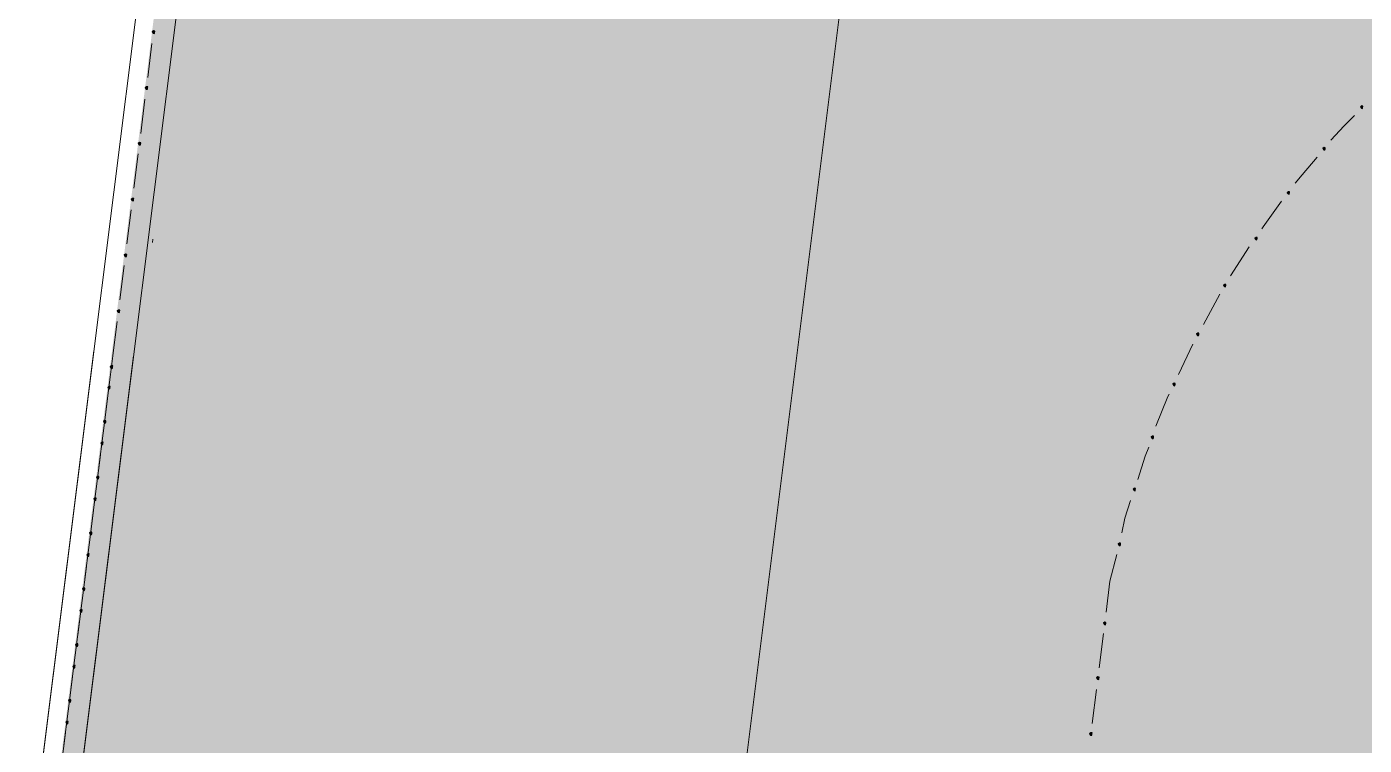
# Model space of a CAD drawing. Header units: metres. Extents: x -4 to 509425, y 7549 to 4732445.
# Drawn here: x 475956.72 to 475966.58, y 4719712.87 to 4719718.17 of the extents above; entities that cross this region are included whole.
import ezdxf

# ---------------------------------------------------------------- set-up
doc = ezdxf.new("R2010")
doc.units = ezdxf.units.M
doc.header["$LTSCALE"] = 0.01
doc.header["$MEASUREMENT"] = 0
doc.layers.get('0').update_dxf_attribs({"lineweight": 0})
doc.layers.add('_SUBESTACIÓN', color=1, linetype='Continuous')
doc.layers.add('SUBESTACION LA VID', color=253, linetype='Continuous')

# ---------------------------------------------------------------- blocks, each defined once
blk = doc.blocks.new('A$Cfff6051d')
at = {"layer": 'SUBESTACION LA VID', "transparency": 33554687}
h = blk.add_hatch(color=256, dxfattribs=at)
h.dxf.hatch_style = 2
h.paths.add_polyline_path([(475957.6614, 4719718.1248), (475957.6625, 4719718.1332), (475957.6541, 4719718.1342), (475957.6446, 4719718.1269), (475957.652, 4719718.1174), (475957.6604, 4719718.1164)])
h = blk.add_hatch(color=256, dxfattribs=at)
h.dxf.hatch_style = 2
h.paths.add_polyline_path([(475957.6098, 4719717.7132), (475957.6109, 4719717.7216), (475957.6025, 4719717.7226), (475957.593, 4719717.7153), (475957.6004, 4719717.7058), (475957.6088, 4719717.7048)])
h = blk.add_hatch(color=256, dxfattribs=at)
h.dxf.hatch_style = 2
h.paths.add_polyline_path([(475966.5681, 4719717.5713), (475966.5691, 4719717.5797), (475966.5607, 4719717.5808), (475966.5513, 4719717.5734), (475966.5586, 4719717.564), (475966.567, 4719717.5629)])
h = blk.add_hatch(color=256, dxfattribs=at)
h.dxf.hatch_style = 2
h.paths.add_polyline_path([(475957.5582, 4719717.3016), (475957.5593, 4719717.31), (475957.5509, 4719717.311), (475957.5414, 4719717.3037), (475957.5487, 4719717.2942), (475957.5571, 4719717.2932)])
h = blk.add_hatch(color=256, dxfattribs=at)
h.dxf.hatch_style = 2
h.paths.add_polyline_path([(475966.2907, 4719717.2648), (475966.2918, 4719717.2732), (475966.2834, 4719717.2742), (475966.2739, 4719717.2669), (475966.2813, 4719717.2574), (475966.2897, 4719717.2564)])
h = blk.add_hatch(color=256, dxfattribs=at)
h.dxf.hatch_style = 2
h.paths.add_polyline_path([(475966.0281, 4719716.9393), (475966.0291, 4719716.9478), (475966.0207, 4719716.9488), (475966.0113, 4719716.9415), (475966.0186, 4719716.932), (475966.027, 4719716.9309)])
h = blk.add_hatch(color=256, dxfattribs=at)
h.dxf.hatch_style = 2
h.paths.add_polyline_path([(475957.5066, 4719716.8899), (475957.5076, 4719716.8983), (475957.4992, 4719716.8994), (475957.4898, 4719716.892), (475957.4971, 4719716.8826), (475957.5055, 4719716.8815)])
h = blk.add_hatch(color=256, dxfattribs=at)
h.dxf.hatch_style = 2
h.paths.add_polyline_path([(475965.7896, 4719716.6024), (475965.7907, 4719716.6108), (475965.7823, 4719716.6118), (475965.7728, 4719716.6045), (475965.7801, 4719716.595), (475965.7885, 4719716.594)])
h = blk.add_hatch(color=256, dxfattribs=at)
h.dxf.hatch_style = 2
h.paths.add_polyline_path([(475957.455, 4719716.4783), (475957.456, 4719716.4867), (475957.4476, 4719716.4878), (475957.4382, 4719716.4804), (475957.4455, 4719716.471), (475957.4539, 4719716.4699)])
h = blk.add_hatch(color=256, dxfattribs=at)
h.dxf.hatch_style = 2
h.paths.add_polyline_path([(475965.5585, 4719716.2559), (475965.5595, 4719716.2643), (475965.5511, 4719716.2654), (475965.5417, 4719716.258), (475965.549, 4719716.2486), (475965.5574, 4719716.2475)])
h = blk.add_hatch(color=256, dxfattribs=at)
h.dxf.hatch_style = 2
h.paths.add_polyline_path([(475957.4034, 4719716.0667), (475957.4044, 4719716.0751), (475957.396, 4719716.0762), (475957.3866, 4719716.0688), (475957.3939, 4719716.0594), (475957.4023, 4719716.0583)])
h = blk.add_hatch(color=256, dxfattribs=at)
h.dxf.hatch_style = 2
h.paths.add_polyline_path([(475965.3599, 4719715.8969), (475965.3609, 4719715.9053), (475965.3525, 4719715.9063), (475965.3431, 4719715.899), (475965.3504, 4719715.8895), (475965.3588, 4719715.8885)])
h = blk.add_hatch(color=256, dxfattribs=at)
h.dxf.hatch_style = 2
h.paths.add_polyline_path([(475957.3518, 4719715.6551), (475957.3528, 4719715.6635), (475957.3444, 4719715.6645), (475957.335, 4719715.6572), (475957.3423, 4719715.6477), (475957.3507, 4719715.6467)])
h = blk.add_hatch(color=256, dxfattribs=at)
h.dxf.hatch_style = 2
h.paths.add_polyline_path([(475957.3328, 4719715.5039), (475957.3339, 4719715.5123), (475957.3255, 4719715.5133), (475957.316, 4719715.506), (475957.3234, 4719715.4965), (475957.3318, 4719715.4955)])
h = blk.add_hatch(color=256, dxfattribs=at)
h.dxf.hatch_style = 2
h.paths.add_polyline_path([(475965.1854, 4719715.5262), (475965.1865, 4719715.5346), (475965.1781, 4719715.5357), (475965.1686, 4719715.5283), (475965.176, 4719715.5189), (475965.1844, 4719715.5178)])
h = blk.add_hatch(color=256, dxfattribs=at)
h.dxf.hatch_style = 2
h.paths.add_polyline_path([(475957.3012, 4719715.2519), (475957.3023, 4719715.2603), (475957.2939, 4719715.2613), (475957.2844, 4719715.254), (475957.2918, 4719715.2445), (475957.3002, 4719715.2435)])
h = blk.add_hatch(color=256, dxfattribs=at)
h.dxf.hatch_style = 2
h.paths.add_polyline_path([(475957.2812, 4719715.0923), (475957.2823, 4719715.1007), (475957.2739, 4719715.1017), (475957.2644, 4719715.0944), (475957.2718, 4719715.0849), (475957.2802, 4719715.0839)])
h = blk.add_hatch(color=256, dxfattribs=at)
h.dxf.hatch_style = 2
h.paths.add_polyline_path([(475965.0257, 4719715.1367), (475965.0267, 4719715.1451), (475965.0183, 4719715.1462), (475965.0089, 4719715.1388), (475965.0162, 4719715.1294), (475965.0246, 4719715.1283)])
h = blk.add_hatch(color=256, dxfattribs=at)
h.dxf.hatch_style = 2
h.paths.add_polyline_path([(475957.2496, 4719714.8403), (475957.2507, 4719714.8487), (475957.2423, 4719714.8497), (475957.2328, 4719714.8424), (475957.2402, 4719714.8329), (475957.2486, 4719714.8319)])
h = blk.add_hatch(color=256, dxfattribs=at)
h.dxf.hatch_style = 2
h.paths.add_polyline_path([(475964.8921, 4719714.7524), (475964.8932, 4719714.7608), (475964.8848, 4719714.7619), (475964.8753, 4719714.7545), (475964.8827, 4719714.7451), (475964.8911, 4719714.744)])
h = blk.add_hatch(color=256, dxfattribs=at)
h.dxf.hatch_style = 2
h.paths.add_polyline_path([(475957.2296, 4719714.6807), (475957.2307, 4719714.6891), (475957.2223, 4719714.6901), (475957.2128, 4719714.6828), (475957.2202, 4719714.6733), (475957.2286, 4719714.6723)])
h = blk.add_hatch(color=256, dxfattribs=at)
h.dxf.hatch_style = 2
h.paths.add_polyline_path([(475957.198, 4719714.4286), (475957.1991, 4719714.437), (475957.1907, 4719714.4381), (475957.1812, 4719714.4308), (475957.1886, 4719714.4213), (475957.197, 4719714.4202)])
h = blk.add_hatch(color=256, dxfattribs=at)
h.dxf.hatch_style = 2
h.paths.add_polyline_path([(475957.178, 4719714.269), (475957.1791, 4719714.2774), (475957.1707, 4719714.2785), (475957.1612, 4719714.2711), (475957.1686, 4719714.2617), (475957.177, 4719714.2606)])
h = blk.add_hatch(color=256, dxfattribs=at)
h.dxf.hatch_style = 2
h.paths.add_polyline_path([(475964.7817, 4719714.3482), (475964.7828, 4719714.3566), (475964.7744, 4719714.3576), (475964.7649, 4719714.3503), (475964.7723, 4719714.3408), (475964.7807, 4719714.3398)])
h = blk.add_hatch(color=256, dxfattribs=at)
h.dxf.hatch_style = 2
h.paths.add_polyline_path([(475957.1464, 4719714.017), (475957.1475, 4719714.0254), (475957.1391, 4719714.0265), (475957.1296, 4719714.0191), (475957.137, 4719714.0097), (475957.1454, 4719714.0086)])
h = blk.add_hatch(color=256, dxfattribs=at)
h.dxf.hatch_style = 2
h.paths.add_polyline_path([(475957.1264, 4719713.8574), (475957.1275, 4719713.8658), (475957.1191, 4719713.8669), (475957.1096, 4719713.8595), (475957.117, 4719713.8501), (475957.1254, 4719713.849)])
h = blk.add_hatch(color=256, dxfattribs=at)
h.dxf.hatch_style = 2
h.paths.add_polyline_path([(475964.6744, 4719713.7644), (475964.6755, 4719713.7728), (475964.6671, 4719713.7738), (475964.6576, 4719713.7665), (475964.665, 4719713.757), (475964.6734, 4719713.756)])
h = blk.add_hatch(color=256, dxfattribs=at)
h.dxf.hatch_style = 2
h.paths.add_polyline_path([(475957.0948, 4719713.6054), (475957.0959, 4719713.6138), (475957.0875, 4719713.6149), (475957.078, 4719713.6075), (475957.0854, 4719713.5981), (475957.0938, 4719713.597)])
h = blk.add_hatch(color=256, dxfattribs=at)
h.dxf.hatch_style = 2
h.paths.add_polyline_path([(475957.0748, 4719713.4458), (475957.0759, 4719713.4542), (475957.0675, 4719713.4553), (475957.058, 4719713.4479), (475957.0654, 4719713.4385), (475957.0738, 4719713.4374)])
h = blk.add_hatch(color=256, dxfattribs=at)
h.dxf.hatch_style = 2
h.paths.add_polyline_path([(475964.6239, 4719713.3612), (475964.6249, 4719713.3696), (475964.6165, 4719713.3706), (475964.6071, 4719713.3633), (475964.6144, 4719713.3538), (475964.6228, 4719713.3528)])
h = blk.add_hatch(color=256, dxfattribs=at)
h.dxf.hatch_style = 2
h.paths.add_polyline_path([(475957.0432, 4719713.1938), (475957.0443, 4719713.2022), (475957.0359, 4719713.2032), (475957.0264, 4719713.1959), (475957.0338, 4719713.1864), (475957.0422, 4719713.1854)])
h = blk.add_hatch(color=256, dxfattribs=at)
h.dxf.hatch_style = 2
h.paths.add_polyline_path([(475957.0232, 4719713.0342), (475957.0243, 4719713.0426), (475957.0159, 4719713.0436), (475957.0064, 4719713.0363), (475957.0137, 4719713.0268), (475957.0221, 4719713.0258)])
h = blk.add_hatch(color=256, dxfattribs=at)
h.dxf.hatch_style = 2
h.paths.add_polyline_path([(475964.5723, 4719712.9495), (475964.5733, 4719712.9579), (475964.5649, 4719712.959), (475964.5555, 4719712.9516), (475964.5628, 4719712.9422), (475964.5712, 4719712.9411)])
at = {"layer": 'SUBESTACION LA VID', "lineweight": 15}
for p, q in [((475961.892, 4719711.7156), (475963.9656, 4719728.2559)), ((475957.6109, 4719717.7898), (475957.6425, 4719718.0418)), ((475957.5593, 4719717.3782), (475957.5909, 4719717.6302)), ((475957.5087, 4719716.975), (475957.5403, 4719717.227)), ((475957.4571, 4719716.5634), (475957.4887, 4719716.8154)), ((475957.6461, 4719716.5738), (475957.6493, 4719716.599)), ((475965.7308, 4719716.5415), (475965.5931, 4719716.3284)), ((475957.4055, 4719716.1518), (475957.4371, 4719716.4038)), ((475965.5164, 4719716.1929), (475965.3945, 4719715.9693)), ((475957.3539, 4719715.7402), (475957.3855, 4719715.9922)), ((475957.3339, 4719715.5805), (475957.356, 4719715.757)), ((475965.3168, 4719715.8255), (475965.2117, 4719715.5997)), ((475957.3023, 4719715.3285), (475957.3339, 4719715.5805)), ((475957.2823, 4719715.1689), (475957.3139, 4719715.4209)), ((475957.2507, 4719714.9169), (475957.2823, 4719715.1689)), ((475957.2307, 4719714.7573), (475957.2623, 4719715.0093)), ((475957.1991, 4719714.5053), (475957.2307, 4719714.7573)), ((475957.1791, 4719714.3457), (475957.2107, 4719714.5977)), ((475957.1475, 4719714.0937), (475957.1791, 4719714.3457)), ((475964.7555, 4719714.2747), (475964.705, 4719714.0762)), ((475957.1275, 4719713.9341), (475957.1591, 4719714.1861)), ((475964.6766, 4719713.8494), (475964.705, 4719714.0762)), ((475957.0959, 4719713.6821), (475957.1275, 4719713.9341)), ((475957.0769, 4719713.5309), (475957.1085, 4719713.7829)), ((475964.6249, 4719713.4378), (475964.6565, 4719713.6898)), ((475957.0453, 4719713.2789), (475957.0769, 4719713.5309)), ((475957.0253, 4719713.1192), (475957.0569, 4719713.3713)), ((475964.5733, 4719713.0262), (475964.6049, 4719713.2782)), ((475956.9937, 4719712.8672), (475957.0253, 4719713.1192)), ((475956.9737, 4719712.7076), (475957.0053, 4719712.9596))]:
    blk.add_line(p, q, dxfattribs=at)
for points in [[(475956.7562, 4719712.1291), (475967.9637, 4719801.5255), (476089.5502, 4719786.2823), (476086.0937, 4719758.7124), (476078.3057, 4719696.5919), (475956.7193, 4719711.8351)], [(475957.0502, 4719712.0922), (475968.2198, 4719801.1862), (476089.2182, 4719786.0167), (476085.7997, 4719758.7492), (476078.0486, 4719696.9228), (475957.0502, 4719712.0922)], [(475966.5092, 4719717.5104), (475966.4315, 4719717.4348), (475966.3328, 4719717.3278)], [(475966.2319, 4719717.2039), (475966.1216, 4719717.0727), (475966.0712, 4719717.0107)], [(475965.9693, 4719716.8785), (475965.8348, 4719716.6905), (475965.8243, 4719716.6748)], [(475973.0411, 4719709.7888), (475956.7193, 4719711.8351), (475957.2132, 4719715.7749)], [(475973.078, 4719710.0828), (475957.0502, 4719712.0922), (475957.5072, 4719715.738)], [(475965.1423, 4719715.4548), (475965.1318, 4719715.4391), (475965.0446, 4719715.2197)], [(475964.991, 4719715.0643), (475964.9657, 4719714.9992), (475964.91, 4719714.827)], [(475964.8564, 4719714.6716), (475964.8144, 4719714.5403), (475964.7923, 4719714.4322)]]:
    blk.add_lwpolyline(points, dxfattribs=at)
at = {"layer": 'SUBESTACION LA VID'}
for points in [[(475957.6614, 4719718.1248), (475957.6625, 4719718.1332), (475957.6541, 4719718.1342), (475957.6446, 4719718.1269), (475957.652, 4719718.1174), (475957.6604, 4719718.1164)], [(475957.6098, 4719717.7132), (475957.6109, 4719717.7216), (475957.6025, 4719717.7226), (475957.593, 4719717.7153), (475957.6004, 4719717.7058), (475957.6088, 4719717.7048)], [(475966.5681, 4719717.5713), (475966.5691, 4719717.5797), (475966.5607, 4719717.5808), (475966.5513, 4719717.5734), (475966.5586, 4719717.564), (475966.567, 4719717.5629)], [(475957.5582, 4719717.3016), (475957.5593, 4719717.31), (475957.5509, 4719717.311), (475957.5414, 4719717.3037), (475957.5487, 4719717.2942), (475957.5571, 4719717.2932)], [(475966.2907, 4719717.2648), (475966.2918, 4719717.2732), (475966.2834, 4719717.2742), (475966.2739, 4719717.2669), (475966.2813, 4719717.2574), (475966.2897, 4719717.2564)], [(475966.0281, 4719716.9393), (475966.0291, 4719716.9478), (475966.0207, 4719716.9488), (475966.0113, 4719716.9415), (475966.0186, 4719716.932), (475966.027, 4719716.9309)], [(475957.5066, 4719716.8899), (475957.5076, 4719716.8983), (475957.4992, 4719716.8994), (475957.4898, 4719716.892), (475957.4971, 4719716.8826), (475957.5055, 4719716.8815)], [(475965.7896, 4719716.6024), (475965.7907, 4719716.6108), (475965.7823, 4719716.6118), (475965.7728, 4719716.6045), (475965.7801, 4719716.595), (475965.7885, 4719716.594)], [(475957.455, 4719716.4783), (475957.456, 4719716.4867), (475957.4476, 4719716.4878), (475957.4382, 4719716.4804), (475957.4455, 4719716.471), (475957.4539, 4719716.4699)], [(475965.5585, 4719716.2559), (475965.5595, 4719716.2643), (475965.5511, 4719716.2654), (475965.5417, 4719716.258), (475965.549, 4719716.2486), (475965.5574, 4719716.2475)], [(475957.4034, 4719716.0667), (475957.4044, 4719716.0751), (475957.396, 4719716.0762), (475957.3866, 4719716.0688), (475957.3939, 4719716.0594), (475957.4023, 4719716.0583)], [(475965.3599, 4719715.8969), (475965.3609, 4719715.9053), (475965.3525, 4719715.9063), (475965.3431, 4719715.899), (475965.3504, 4719715.8895), (475965.3588, 4719715.8885)], [(475957.3518, 4719715.6551), (475957.3528, 4719715.6635), (475957.3444, 4719715.6645), (475957.335, 4719715.6572), (475957.3423, 4719715.6477), (475957.3507, 4719715.6467)], [(475957.3328, 4719715.5039), (475957.3339, 4719715.5123), (475957.3255, 4719715.5133), (475957.316, 4719715.506), (475957.3234, 4719715.4965), (475957.3318, 4719715.4955)], [(475965.1854, 4719715.5262), (475965.1865, 4719715.5346), (475965.1781, 4719715.5357), (475965.1686, 4719715.5283), (475965.176, 4719715.5189), (475965.1844, 4719715.5178)], [(475957.3012, 4719715.2519), (475957.3023, 4719715.2603), (475957.2939, 4719715.2613), (475957.2844, 4719715.254), (475957.2918, 4719715.2445), (475957.3002, 4719715.2435)], [(475957.2812, 4719715.0923), (475957.2823, 4719715.1007), (475957.2739, 4719715.1017), (475957.2644, 4719715.0944), (475957.2718, 4719715.0849), (475957.2802, 4719715.0839)], [(475965.0257, 4719715.1367), (475965.0267, 4719715.1451), (475965.0183, 4719715.1462), (475965.0089, 4719715.1388), (475965.0162, 4719715.1294), (475965.0246, 4719715.1283)], [(475957.2496, 4719714.8403), (475957.2507, 4719714.8487), (475957.2423, 4719714.8497), (475957.2328, 4719714.8424), (475957.2402, 4719714.8329), (475957.2486, 4719714.8319)], [(475964.8921, 4719714.7524), (475964.8932, 4719714.7608), (475964.8848, 4719714.7619), (475964.8753, 4719714.7545), (475964.8827, 4719714.7451), (475964.8911, 4719714.744)], [(475957.2296, 4719714.6807), (475957.2307, 4719714.6891), (475957.2223, 4719714.6901), (475957.2128, 4719714.6828), (475957.2202, 4719714.6733), (475957.2286, 4719714.6723)], [(475957.198, 4719714.4286), (475957.1991, 4719714.437), (475957.1907, 4719714.4381), (475957.1812, 4719714.4308), (475957.1886, 4719714.4213), (475957.197, 4719714.4202)], [(475957.178, 4719714.269), (475957.1791, 4719714.2774), (475957.1707, 4719714.2785), (475957.1612, 4719714.2711), (475957.1686, 4719714.2617), (475957.177, 4719714.2606)], [(475964.7817, 4719714.3482), (475964.7828, 4719714.3566), (475964.7744, 4719714.3576), (475964.7649, 4719714.3503), (475964.7723, 4719714.3408), (475964.7807, 4719714.3398)], [(475957.1464, 4719714.017), (475957.1475, 4719714.0254), (475957.1391, 4719714.0265), (475957.1296, 4719714.0191), (475957.137, 4719714.0097), (475957.1454, 4719714.0086)], [(475957.1264, 4719713.8574), (475957.1275, 4719713.8658), (475957.1191, 4719713.8669), (475957.1096, 4719713.8595), (475957.117, 4719713.8501), (475957.1254, 4719713.849)], [(475964.6744, 4719713.7644), (475964.6755, 4719713.7728), (475964.6671, 4719713.7738), (475964.6576, 4719713.7665), (475964.665, 4719713.757), (475964.6734, 4719713.756)], [(475957.0948, 4719713.6054), (475957.0959, 4719713.6138), (475957.0875, 4719713.6149), (475957.078, 4719713.6075), (475957.0854, 4719713.5981), (475957.0938, 4719713.597)], [(475957.0748, 4719713.4458), (475957.0759, 4719713.4542), (475957.0675, 4719713.4553), (475957.058, 4719713.4479), (475957.0654, 4719713.4385), (475957.0738, 4719713.4374)], [(475964.6239, 4719713.3612), (475964.6249, 4719713.3696), (475964.6165, 4719713.3706), (475964.6071, 4719713.3633), (475964.6144, 4719713.3538), (475964.6228, 4719713.3528)], [(475957.0432, 4719713.1938), (475957.0443, 4719713.2022), (475957.0359, 4719713.2032), (475957.0264, 4719713.1959), (475957.0338, 4719713.1864), (475957.0422, 4719713.1854)], [(475957.0232, 4719713.0342), (475957.0243, 4719713.0426), (475957.0159, 4719713.0436), (475957.0064, 4719713.0363), (475957.0137, 4719713.0268), (475957.0221, 4719713.0258)], [(475964.5723, 4719712.9495), (475964.5733, 4719712.9579), (475964.5649, 4719712.959), (475964.5555, 4719712.9516), (475964.5628, 4719712.9422), (475964.5712, 4719712.9411)]]:
    blk.add_lwpolyline(points, close=True, dxfattribs=at)
at = {"layer": 'SUBESTACION LA VID', "lineweight": 0}
for points in [[(475957.6614, 4719718.1248), (475957.6625, 4719718.1332), (475957.6541, 4719718.1342), (475957.6446, 4719718.1269), (475957.652, 4719718.1174), (475957.6604, 4719718.1164)], [(475957.6098, 4719717.7132), (475957.6109, 4719717.7216), (475957.6025, 4719717.7226), (475957.593, 4719717.7153), (475957.6004, 4719717.7058), (475957.6088, 4719717.7048)], [(475966.5681, 4719717.5713), (475966.5691, 4719717.5797), (475966.5607, 4719717.5808), (475966.5513, 4719717.5734), (475966.5586, 4719717.564), (475966.567, 4719717.5629)], [(475957.5582, 4719717.3016), (475957.5593, 4719717.31), (475957.5509, 4719717.311), (475957.5414, 4719717.3037), (475957.5487, 4719717.2942), (475957.5571, 4719717.2932)], [(475966.2907, 4719717.2648), (475966.2918, 4719717.2732), (475966.2834, 4719717.2742), (475966.2739, 4719717.2669), (475966.2813, 4719717.2574), (475966.2897, 4719717.2564)], [(475966.0281, 4719716.9393), (475966.0291, 4719716.9478), (475966.0207, 4719716.9488), (475966.0113, 4719716.9415), (475966.0186, 4719716.932), (475966.027, 4719716.9309)], [(475957.5066, 4719716.8899), (475957.5076, 4719716.8983), (475957.4992, 4719716.8994), (475957.4898, 4719716.892), (475957.4971, 4719716.8826), (475957.5055, 4719716.8815)], [(475965.7896, 4719716.6024), (475965.7907, 4719716.6108), (475965.7823, 4719716.6118), (475965.7728, 4719716.6045), (475965.7801, 4719716.595), (475965.7885, 4719716.594)], [(475957.455, 4719716.4783), (475957.456, 4719716.4867), (475957.4476, 4719716.4878), (475957.4382, 4719716.4804), (475957.4455, 4719716.471), (475957.4539, 4719716.4699)], [(475965.5585, 4719716.2559), (475965.5595, 4719716.2643), (475965.5511, 4719716.2654), (475965.5417, 4719716.258), (475965.549, 4719716.2486), (475965.5574, 4719716.2475)], [(475957.4034, 4719716.0667), (475957.4044, 4719716.0751), (475957.396, 4719716.0762), (475957.3866, 4719716.0688), (475957.3939, 4719716.0594), (475957.4023, 4719716.0583)], [(475965.3599, 4719715.8969), (475965.3609, 4719715.9053), (475965.3525, 4719715.9063), (475965.3431, 4719715.899), (475965.3504, 4719715.8895), (475965.3588, 4719715.8885)], [(475957.3518, 4719715.6551), (475957.3528, 4719715.6635), (475957.3444, 4719715.6645), (475957.335, 4719715.6572), (475957.3423, 4719715.6477), (475957.3507, 4719715.6467)], [(475957.3328, 4719715.5039), (475957.3339, 4719715.5123), (475957.3255, 4719715.5133), (475957.316, 4719715.506), (475957.3234, 4719715.4965), (475957.3318, 4719715.4955)], [(475965.1854, 4719715.5262), (475965.1865, 4719715.5346), (475965.1781, 4719715.5357), (475965.1686, 4719715.5283), (475965.176, 4719715.5189), (475965.1844, 4719715.5178)], [(475957.3012, 4719715.2519), (475957.3023, 4719715.2603), (475957.2939, 4719715.2613), (475957.2844, 4719715.254), (475957.2918, 4719715.2445), (475957.3002, 4719715.2435)], [(475957.2812, 4719715.0923), (475957.2823, 4719715.1007), (475957.2739, 4719715.1017), (475957.2644, 4719715.0944), (475957.2718, 4719715.0849), (475957.2802, 4719715.0839)], [(475965.0257, 4719715.1367), (475965.0267, 4719715.1451), (475965.0183, 4719715.1462), (475965.0089, 4719715.1388), (475965.0162, 4719715.1294), (475965.0246, 4719715.1283)], [(475957.2496, 4719714.8403), (475957.2507, 4719714.8487), (475957.2423, 4719714.8497), (475957.2328, 4719714.8424), (475957.2402, 4719714.8329), (475957.2486, 4719714.8319)], [(475964.8921, 4719714.7524), (475964.8932, 4719714.7608), (475964.8848, 4719714.7619), (475964.8753, 4719714.7545), (475964.8827, 4719714.7451), (475964.8911, 4719714.744)], [(475957.2296, 4719714.6807), (475957.2307, 4719714.6891), (475957.2223, 4719714.6901), (475957.2128, 4719714.6828), (475957.2202, 4719714.6733), (475957.2286, 4719714.6723)], [(475957.198, 4719714.4286), (475957.1991, 4719714.437), (475957.1907, 4719714.4381), (475957.1812, 4719714.4308), (475957.1886, 4719714.4213), (475957.197, 4719714.4202)], [(475957.178, 4719714.269), (475957.1791, 4719714.2774), (475957.1707, 4719714.2785), (475957.1612, 4719714.2711), (475957.1686, 4719714.2617), (475957.177, 4719714.2606)], [(475964.7817, 4719714.3482), (475964.7828, 4719714.3566), (475964.7744, 4719714.3576), (475964.7649, 4719714.3503), (475964.7723, 4719714.3408), (475964.7807, 4719714.3398)], [(475957.1464, 4719714.017), (475957.1475, 4719714.0254), (475957.1391, 4719714.0265), (475957.1296, 4719714.0191), (475957.137, 4719714.0097), (475957.1454, 4719714.0086)], [(475957.1264, 4719713.8574), (475957.1275, 4719713.8658), (475957.1191, 4719713.8669), (475957.1096, 4719713.8595), (475957.117, 4719713.8501), (475957.1254, 4719713.849)], [(475964.6744, 4719713.7644), (475964.6755, 4719713.7728), (475964.6671, 4719713.7738), (475964.6576, 4719713.7665), (475964.665, 4719713.757), (475964.6734, 4719713.756)], [(475957.0948, 4719713.6054), (475957.0959, 4719713.6138), (475957.0875, 4719713.6149), (475957.078, 4719713.6075), (475957.0854, 4719713.5981), (475957.0938, 4719713.597)], [(475957.0748, 4719713.4458), (475957.0759, 4719713.4542), (475957.0675, 4719713.4553), (475957.058, 4719713.4479), (475957.0654, 4719713.4385), (475957.0738, 4719713.4374)], [(475964.6239, 4719713.3612), (475964.6249, 4719713.3696), (475964.6165, 4719713.3706), (475964.6071, 4719713.3633), (475964.6144, 4719713.3538), (475964.6228, 4719713.3528)], [(475957.0432, 4719713.1938), (475957.0443, 4719713.2022), (475957.0359, 4719713.2032), (475957.0264, 4719713.1959), (475957.0338, 4719713.1864), (475957.0422, 4719713.1854)], [(475957.0232, 4719713.0342), (475957.0243, 4719713.0426), (475957.0159, 4719713.0436), (475957.0064, 4719713.0363), (475957.0137, 4719713.0268), (475957.0221, 4719713.0258)], [(475964.5723, 4719712.9495), (475964.5733, 4719712.9579), (475964.5649, 4719712.959), (475964.5555, 4719712.9516), (475964.5628, 4719712.9422), (475964.5712, 4719712.9411)]]:
    blk.add_lwpolyline(points, close=True, dxfattribs=at)

msp = doc.modelspace()

# ---------------------------------------------------------------- hatches: boundary and pattern name
at = {"layer": '_SUBESTACIÓN', "transparency": 33554559}
h = msp.add_hatch(color=1, dxfattribs=at)
h.dxf.hatch_style = 1
h.paths.add_polyline_path([(475968.6399, 4719805.825), (476089.9386, 4719790.615), (476078.1686, 4719696.74), (475956.8686, 4719711.9502)])

# ---------------------------------------------------------------- block references
at = {"linetype": 'Continuous'}
msp.add_blockref('A$Cfff6051d', (0, 0), dxfattribs=at)

doc.saveas('drawing.dxf')
